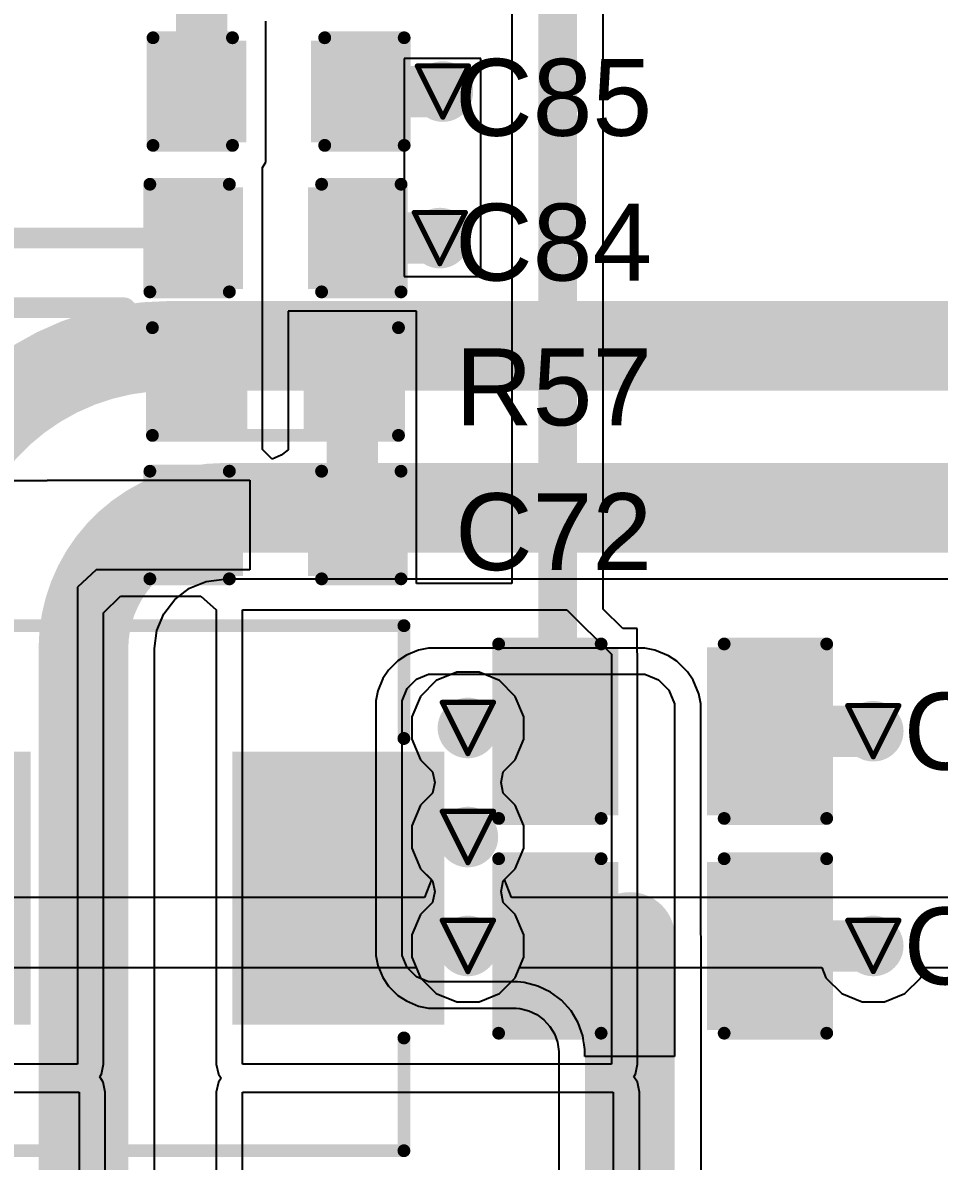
# Model space of a CAD drawing. Header units: inches. Extents: x 0 to 5359, y 0 to 5098.
# Drawn here: x 38.64 to 47.72, y 90.17 to 101.45 of the extents above; entities that cross this region are included whole.
import ezdxf

# ---------------------------------------------------------------- set-up
doc = ezdxf.new("R2010")
doc.units = ezdxf.units.IN
for name, color, linetype in [('Bottom Layer', 5, 'Continuous'), ('Drill Drawing', 1, 'Continuous'), ('Layer 1', 16, 'Continuous'), ('Layer 2', 76, 'Continuous'), ('Top Layer', 1, 'Continuous'), ('Top Overlay', 2, 'Continuous'), ('Top Paste', 8, 'Continuous'), ('Top Solder', 216, 'Continuous'), ('Via Holes', 16, 'Continuous')]:
    doc.layers.add(name, color=color, linetype=linetype)
doc.styles.add('Arial', font='', dxfattribs={"height": 0.2})
doc.styles.get('Arial').set_extended_font_data('Arial')

# ---------------------------------------------------------------- blocks, each defined once
blk = doc.blocks.new('R___0603_142')
at = {"layer": 'Top Layer'}
for points in [[(-0.381, 0.4445), (-0.381, -0.4445), (-1.143, -0.4445), (-1.143, 0.4445)], [(1.143, 0.4445), (1.143, -0.4445), (0.381, -0.4445), (0.381, 0.4445)]]:
    blk.add_hatch(color=1, dxfattribs=at).paths.add_polyline_path(points)
at = {"layer": 'Top Paste'}
for points in [[(-0.381, 0.4445), (-0.381, -0.4445), (-1.143, -0.4445), (-1.143, 0.4445)], [(1.143, 0.4445), (1.143, -0.4445), (0.381, -0.4445), (0.381, 0.4445)]]:
    blk.add_hatch(color=8, dxfattribs=at).paths.add_polyline_path(points)
at = {"layer": 'Top Solder'}
for points in [[(-0.2794, 0.5461), (-0.2794, -0.5461), (-1.2446, -0.5461), (-1.2446, 0.5461)], [(1.2446, 0.5461), (1.2446, -0.5461), (0.2794, -0.5461), (0.2794, 0.5461)]]:
    blk.add_hatch(color=216, dxfattribs=at).paths.add_polyline_path(points)
at = {"layer": 'Top Overlay'}
for points in [[(-1.2192, 0.5334, 0.127, 0.127, 0), (1.2192, 0.5334, 0.127, 0.127, 0)], [(-1.2192, -0.5334, 0.127, 0.127, 0), (-1.2192, 0.5334, 0.127, 0.127, 0)], [(1.2192, -0.5334, 0.127, 0.127, 0), (1.2192, 0.5334, 0.127, 0.127, 0)], [(-1.2192, -0.5334, 0.127, 0.127, 0), (1.2192, -0.5334, 0.127, 0.127, 0)]]:
    blk.add_lwpolyline(points, format="xyseb", dxfattribs=at)
for points in [[(-1.25095, 0.5334, 0.0635, 0.0635, 1), (-1.18745, 0.5334, 0.0635, 0.0635, 1)], [(-1.25095, 0.5334, 0.0635, 0.0635, 1), (-1.18745, 0.5334, 0.0635, 0.0635, 1)], [(1.18745, 0.5334, 0.0635, 0.0635, 1), (1.25095, 0.5334, 0.0635, 0.0635, 1)], [(1.18745, 0.5334, 0.0635, 0.0635, 1), (1.25095, 0.5334, 0.0635, 0.0635, 1)], [(-1.25095, -0.5334, 0.0635, 0.0635, 1), (-1.18745, -0.5334, 0.0635, 0.0635, 1)], [(-1.25095, -0.5334, 0.0635, 0.0635, 1), (-1.18745, -0.5334, 0.0635, 0.0635, 1)], [(1.18745, -0.5334, 0.0635, 0.0635, 1), (1.25095, -0.5334, 0.0635, 0.0635, 1)], [(1.18745, -0.5334, 0.0635, 0.0635, 1), (1.25095, -0.5334, 0.0635, 0.0635, 1)]]:
    blk.add_lwpolyline(points, format="xyseb", close=True, dxfattribs=at)
blk = doc.blocks.new('YSPI0518S_4R7M_220')
at = {"layer": 'Top Layer'}
for points in [[(-3, 1.25), (-1.1, 1.25), (-1.1, -1.25), (-3, -1.25)], [(1.1, 1.25), (3, 1.25), (3, -1.25), (1.1, -1.25)]]:
    blk.add_hatch(color=1, dxfattribs=at).paths.add_polyline_path(points)
at = {"layer": 'Top Paste'}
for points in [[(-3, 1.25), (-1.1, 1.25), (-1.1, -1.25), (-3, -1.25)], [(1.1, 1.25), (3, 1.25), (3, -1.25), (1.1, -1.25)]]:
    blk.add_hatch(color=8, dxfattribs=at).paths.add_polyline_path(points)
at = {"layer": 'Top Solder'}
for points in [[(-3.102, 1.352), (-0.998, 1.352), (-0.998, -1.352), (-3.102, -1.352)], [(0.998, 1.352), (3.102, 1.352), (3.102, -1.352), (0.998, -1.352)]]:
    blk.add_hatch(color=216, dxfattribs=at).paths.add_polyline_path(points)
at = {"layer": 'Top Overlay'}
for points in [[(-2.7, 2.6, 0.127, 0.127, 0), (2.7, 2.6, 0.127, 0.127, 0)], [(-2.7, 1.483, 0.127, 0.127, 0), (-2.7, 2.6, 0.127, 0.127, 0)], [(2.7, 1.483, 0.127, 0.127, 0), (2.7, 2.6, 0.127, 0.127, 0)], [(-2.7, -2.6, 0.127, 0.127, 0), (-2.7, -1.483, 0.127, 0.127, 0)], [(2.7, -2.6, 0.127, 0.127, 0), (2.7, -1.483, 0.127, 0.127, 0)], [(-2.7, -2.6, 0.127, 0.127, 0), (2.7, -2.6, 0.127, 0.127, 0)]]:
    blk.add_lwpolyline(points, format="xyseb", dxfattribs=at)
for points in [[(-2.732, 2.6, 0.0635, 0.0635, 1), (-2.668, 2.6, 0.0635, 0.0635, 1)], [(-2.732, 2.6, 0.0635, 0.0635, 1), (-2.668, 2.6, 0.0635, 0.0635, 1)], [(2.668, 2.6, 0.0635, 0.0635, 1), (2.732, 2.6, 0.0635, 0.0635, 1)], [(2.668, 2.6, 0.0635, 0.0635, 1), (2.732, 2.6, 0.0635, 0.0635, 1)], [(-2.732, 1.483, 0.0635, 0.0635, 1), (-2.668, 1.483, 0.0635, 0.0635, 1)], [(2.668, 1.483, 0.0635, 0.0635, 1), (2.732, 1.483, 0.0635, 0.0635, 1)], [(-2.732, -1.483, 0.0635, 0.0635, 1), (-2.668, -1.483, 0.0635, 0.0635, 1)], [(2.668, -1.483, 0.0635, 0.0635, 1), (2.732, -1.483, 0.0635, 0.0635, 1)], [(-2.732, -2.6, 0.0635, 0.0635, 1), (-2.668, -2.6, 0.0635, 0.0635, 1)], [(-2.732, -2.6, 0.0635, 0.0635, 1), (-2.668, -2.6, 0.0635, 0.0635, 1)], [(2.668, -2.6, 0.0635, 0.0635, 1), (2.732, -2.6, 0.0635, 0.0635, 1)], [(2.668, -2.6, 0.0635, 0.0635, 1), (2.732, -2.6, 0.0635, 0.0635, 1)]]:
    blk.add_lwpolyline(points, format="xyseb", close=True, dxfattribs=at)
blk = doc.blocks.new('C___0603_304')
at = {"layer": 'Top Layer'}
for points in [[(-0.381, 0.445), (-0.381, -0.445), (-1.143, -0.445), (-1.143, 0.445)], [(1.143, 0.445), (1.143, -0.445), (0.381, -0.445), (0.381, 0.445)]]:
    blk.add_hatch(color=1, dxfattribs=at).paths.add_polyline_path(points)
at = {"layer": 'Top Paste'}
for points in [[(-0.381, 0.445), (-0.381, -0.445), (-1.143, -0.445), (-1.143, 0.445)], [(1.143, 0.445), (1.143, -0.445), (0.381, -0.445), (0.381, 0.445)]]:
    blk.add_hatch(color=8, dxfattribs=at).paths.add_polyline_path(points)
at = {"layer": 'Top Solder'}
for points in [[(-0.321, 0.504), (-0.321, -0.504), (-1.203, -0.504), (-1.203, 0.504)], [(1.203, 0.504), (1.203, -0.504), (0.321, -0.504), (0.321, 0.504)]]:
    blk.add_hatch(color=216, dxfattribs=at).paths.add_polyline_path(points)
at = {"layer": 'Top Overlay'}
for points in [[(-1.245, 0.533, 0.127, 0.127, 0), (-0.457, 0.533, 0.127, 0.127, 0)], [(-1.245, -0.533, 0.127, 0.127, 0), (-1.245, 0.533, 0.127, 0.127, 0)], [(0.457, 0.533, 0.127, 0.127, 0), (1.245, 0.533, 0.127, 0.127, 0)], [(1.245, -0.533, 0.127, 0.127, 0), (1.245, 0.533, 0.127, 0.127, 0)], [(-1.245, -0.533, 0.127, 0.127, 0), (-0.457, -0.533, 0.127, 0.127, 0)], [(0.457, -0.533, 0.127, 0.127, 0), (1.245, -0.533, 0.127, 0.127, 0)]]:
    blk.add_lwpolyline(points, format="xyseb", dxfattribs=at)
for points in [[(-1.276, 0.533, 0.0635, 0.0635, 1), (-1.213, 0.533, 0.0635, 0.0635, 1)], [(-1.276, 0.533, 0.0635, 0.0635, 1), (-1.213, 0.533, 0.0635, 0.0635, 1)], [(-0.489, 0.533, 0.0635, 0.0635, 1), (-0.425, 0.533, 0.0635, 0.0635, 1)], [(0.425, 0.533, 0.0635, 0.0635, 1), (0.489, 0.533, 0.0635, 0.0635, 1)], [(1.213, 0.533, 0.0635, 0.0635, 1), (1.276, 0.533, 0.0635, 0.0635, 1)], [(1.213, 0.533, 0.0635, 0.0635, 1), (1.276, 0.533, 0.0635, 0.0635, 1)], [(-1.276, -0.533, 0.0635, 0.0635, 1), (-1.213, -0.533, 0.0635, 0.0635, 1)], [(-1.276, -0.533, 0.0635, 0.0635, 1), (-1.213, -0.533, 0.0635, 0.0635, 1)], [(-0.489, -0.533, 0.0635, 0.0635, 1), (-0.425, -0.533, 0.0635, 0.0635, 1)], [(0.425, -0.533, 0.0635, 0.0635, 1), (0.489, -0.533, 0.0635, 0.0635, 1)], [(1.213, -0.533, 0.0635, 0.0635, 1), (1.276, -0.533, 0.0635, 0.0635, 1)], [(1.213, -0.533, 0.0635, 0.0635, 1), (1.276, -0.533, 0.0635, 0.0635, 1)]]:
    blk.add_lwpolyline(points, format="xyseb", close=True, dxfattribs=at)
blk = doc.blocks.new('C___0603_305')
at = {"layer": 'Top Layer'}
for points in [[(-0.381, 0.445), (-0.381, -0.445), (-1.143, -0.445), (-1.143, 0.445)], [(1.143, 0.445), (1.143, -0.445), (0.381, -0.445), (0.381, 0.445)]]:
    blk.add_hatch(color=1, dxfattribs=at).paths.add_polyline_path(points)
at = {"layer": 'Top Paste'}
for points in [[(-0.381, 0.445), (-0.381, -0.445), (-1.143, -0.445), (-1.143, 0.445)], [(1.143, 0.445), (1.143, -0.445), (0.381, -0.445), (0.381, 0.445)]]:
    blk.add_hatch(color=8, dxfattribs=at).paths.add_polyline_path(points)
at = {"layer": 'Top Solder'}
for points in [[(-0.321, 0.504), (-0.321, -0.504), (-1.203, -0.504), (-1.203, 0.504)], [(1.203, 0.504), (1.203, -0.504), (0.321, -0.504), (0.321, 0.504)]]:
    blk.add_hatch(color=216, dxfattribs=at).paths.add_polyline_path(points)
at = {"layer": 'Top Overlay'}
for points in [[(-0.457, 0.533, 0.127, 0.127, 0), (-1.245, 0.533, 0.127, 0.127, 0)], [(-1.245, 0.533, 0.127, 0.127, 0), (-1.245, -0.533, 0.127, 0.127, 0)], [(1.245, 0.533, 0.127, 0.127, 0), (0.457, 0.533, 0.127, 0.127, 0)], [(1.245, 0.533, 0.127, 0.127, 0), (1.245, -0.533, 0.127, 0.127, 0)], [(-0.457, -0.533, 0.127, 0.127, 0), (-1.245, -0.533, 0.127, 0.127, 0)], [(1.245, -0.533, 0.127, 0.127, 0), (0.457, -0.533, 0.127, 0.127, 0)]]:
    blk.add_lwpolyline(points, format="xyseb", dxfattribs=at)
for points in [[(-1.276, 0.533, 0.0635, 0.0635, 1), (-1.213, 0.533, 0.0635, 0.0635, 1)], [(-1.276, 0.533, 0.0635, 0.0635, 1), (-1.213, 0.533, 0.0635, 0.0635, 1)], [(-0.489, 0.533, 0.0635, 0.0635, 1), (-0.425, 0.533, 0.0635, 0.0635, 1)], [(0.425, 0.533, 0.0635, 0.0635, 1), (0.489, 0.533, 0.0635, 0.0635, 1)], [(1.213, 0.533, 0.0635, 0.0635, 1), (1.276, 0.533, 0.0635, 0.0635, 1)], [(1.213, 0.533, 0.0635, 0.0635, 1), (1.276, 0.533, 0.0635, 0.0635, 1)], [(-1.276, -0.533, 0.0635, 0.0635, 1), (-1.213, -0.533, 0.0635, 0.0635, 1)], [(-1.276, -0.533, 0.0635, 0.0635, 1), (-1.213, -0.533, 0.0635, 0.0635, 1)], [(-0.489, -0.533, 0.0635, 0.0635, 1), (-0.425, -0.533, 0.0635, 0.0635, 1)], [(0.425, -0.533, 0.0635, 0.0635, 1), (0.489, -0.533, 0.0635, 0.0635, 1)], [(1.213, -0.533, 0.0635, 0.0635, 1), (1.276, -0.533, 0.0635, 0.0635, 1)], [(1.213, -0.533, 0.0635, 0.0635, 1), (1.276, -0.533, 0.0635, 0.0635, 1)]]:
    blk.add_lwpolyline(points, format="xyseb", close=True, dxfattribs=at)
blk = doc.blocks.new('C___0805_312')
at = {"layer": 'Top Layer'}
for points in [[(-1.524, 0.762), (-0.508, 0.762), (-0.508, -0.762), (-1.524, -0.762)], [(0.508, 0.762), (1.524, 0.762), (1.524, -0.762), (0.508, -0.762)]]:
    blk.add_hatch(color=1, dxfattribs=at).paths.add_polyline_path(points)
at = {"layer": 'Top Paste'}
for points in [[(-1.524, 0.762), (-0.508, 0.762), (-0.508, -0.762), (-1.524, -0.762)], [(0.508, 0.762), (1.524, 0.762), (1.524, -0.762), (0.508, -0.762)]]:
    blk.add_hatch(color=8, dxfattribs=at).paths.add_polyline_path(points)
at = {"layer": 'Top Solder'}
for points in [[(-1.594, 0.832), (-0.438, 0.832), (-0.438, -0.832), (-1.594, -0.832)], [(0.438, 0.832), (1.594, 0.832), (1.594, -0.832), (0.438, -0.832)]]:
    blk.add_hatch(color=216, dxfattribs=at).paths.add_polyline_path(points)
at = {"layer": 'Top Overlay'}
for points in [[(-0.61, 0.864, 0.127, 0.127, 0), (-1.626, 0.864, 0.127, 0.127, 0)], [(-1.626, 0.864, 0.127, 0.127, 0), (-1.626, -0.864, 0.127, 0.127, 0)], [(1.626, 0.864, 0.127, 0.127, 0), (0.61, 0.864, 0.127, 0.127, 0)], [(1.626, 0.864, 0.127, 0.127, 0), (1.626, -0.864, 0.127, 0.127, 0)], [(-0.61, -0.864, 0.127, 0.127, 0), (-1.626, -0.864, 0.127, 0.127, 0)], [(1.626, -0.864, 0.127, 0.127, 0), (0.61, -0.864, 0.127, 0.127, 0)]]:
    blk.add_lwpolyline(points, format="xyseb", dxfattribs=at)
for points in [[(-1.657, 0.864, 0.0635, 0.0635, 1), (-1.594, 0.864, 0.0635, 0.0635, 1)], [(-1.657, 0.864, 0.0635, 0.0635, 1), (-1.594, 0.864, 0.0635, 0.0635, 1)], [(-0.641, 0.864, 0.0635, 0.0635, 1), (-0.578, 0.864, 0.0635, 0.0635, 1)], [(0.578, 0.864, 0.0635, 0.0635, 1), (0.641, 0.864, 0.0635, 0.0635, 1)], [(1.594, 0.864, 0.0635, 0.0635, 1), (1.657, 0.864, 0.0635, 0.0635, 1)], [(1.594, 0.864, 0.0635, 0.0635, 1), (1.657, 0.864, 0.0635, 0.0635, 1)], [(-1.657, -0.864, 0.0635, 0.0635, 1), (-1.594, -0.864, 0.0635, 0.0635, 1)], [(-1.657, -0.864, 0.0635, 0.0635, 1), (-1.594, -0.864, 0.0635, 0.0635, 1)], [(-0.641, -0.864, 0.0635, 0.0635, 1), (-0.578, -0.864, 0.0635, 0.0635, 1)], [(0.578, -0.864, 0.0635, 0.0635, 1), (0.641, -0.864, 0.0635, 0.0635, 1)], [(1.594, -0.864, 0.0635, 0.0635, 1), (1.657, -0.864, 0.0635, 0.0635, 1)], [(1.594, -0.864, 0.0635, 0.0635, 1), (1.657, -0.864, 0.0635, 0.0635, 1)]]:
    blk.add_lwpolyline(points, format="xyseb", close=True, dxfattribs=at)
blk = doc.blocks.new('C___0805_313')
at = {"layer": 'Top Layer'}
for points in [[(-1.524, 0.762), (-0.508, 0.762), (-0.508, -0.762), (-1.524, -0.762)], [(0.508, 0.762), (1.524, 0.762), (1.524, -0.762), (0.508, -0.762)]]:
    blk.add_hatch(color=1, dxfattribs=at).paths.add_polyline_path(points)
at = {"layer": 'Top Paste'}
for points in [[(-1.524, 0.762), (-0.508, 0.762), (-0.508, -0.762), (-1.524, -0.762)], [(0.508, 0.762), (1.524, 0.762), (1.524, -0.762), (0.508, -0.762)]]:
    blk.add_hatch(color=8, dxfattribs=at).paths.add_polyline_path(points)
at = {"layer": 'Top Solder'}
for points in [[(-1.594, 0.832), (-0.438, 0.832), (-0.438, -0.832), (-1.594, -0.832)], [(0.438, 0.832), (1.594, 0.832), (1.594, -0.832), (0.438, -0.832)]]:
    blk.add_hatch(color=216, dxfattribs=at).paths.add_polyline_path(points)
at = {"layer": 'Top Overlay'}
for points in [[(-0.61, 0.864, 0.127, 0.127, 0), (-1.626, 0.864, 0.127, 0.127, 0)], [(-1.626, 0.864, 0.127, 0.127, 0), (-1.626, -0.864, 0.127, 0.127, 0)], [(1.626, 0.864, 0.127, 0.127, 0), (0.61, 0.864, 0.127, 0.127, 0)], [(1.626, 0.864, 0.127, 0.127, 0), (1.626, -0.864, 0.127, 0.127, 0)], [(-0.61, -0.864, 0.127, 0.127, 0), (-1.626, -0.864, 0.127, 0.127, 0)], [(1.626, -0.864, 0.127, 0.127, 0), (0.61, -0.864, 0.127, 0.127, 0)]]:
    blk.add_lwpolyline(points, format="xyseb", dxfattribs=at)
for points in [[(-1.657, 0.864, 0.0635, 0.0635, 1), (-1.594, 0.864, 0.0635, 0.0635, 1)], [(-1.657, 0.864, 0.0635, 0.0635, 1), (-1.594, 0.864, 0.0635, 0.0635, 1)], [(-0.641, 0.864, 0.0635, 0.0635, 1), (-0.578, 0.864, 0.0635, 0.0635, 1)], [(0.578, 0.864, 0.0635, 0.0635, 1), (0.641, 0.864, 0.0635, 0.0635, 1)], [(1.594, 0.864, 0.0635, 0.0635, 1), (1.657, 0.864, 0.0635, 0.0635, 1)], [(1.594, 0.864, 0.0635, 0.0635, 1), (1.657, 0.864, 0.0635, 0.0635, 1)], [(-1.657, -0.864, 0.0635, 0.0635, 1), (-1.594, -0.864, 0.0635, 0.0635, 1)], [(-1.657, -0.864, 0.0635, 0.0635, 1), (-1.594, -0.864, 0.0635, 0.0635, 1)], [(-0.641, -0.864, 0.0635, 0.0635, 1), (-0.578, -0.864, 0.0635, 0.0635, 1)], [(0.578, -0.864, 0.0635, 0.0635, 1), (0.641, -0.864, 0.0635, 0.0635, 1)], [(1.594, -0.864, 0.0635, 0.0635, 1), (1.657, -0.864, 0.0635, 0.0635, 1)], [(1.594, -0.864, 0.0635, 0.0635, 1), (1.657, -0.864, 0.0635, 0.0635, 1)]]:
    blk.add_lwpolyline(points, format="xyseb", close=True, dxfattribs=at)
blk = doc.blocks.new('C___0603_317')
at = {"layer": 'Top Layer'}
for points in [[(-0.381, 0.445), (-0.381, -0.445), (-1.143, -0.445), (-1.143, 0.445)], [(1.143, 0.445), (1.143, -0.445), (0.381, -0.445), (0.381, 0.445)]]:
    blk.add_hatch(color=1, dxfattribs=at).paths.add_polyline_path(points)
at = {"layer": 'Top Paste'}
for points in [[(-0.381, 0.445), (-0.381, -0.445), (-1.143, -0.445), (-1.143, 0.445)], [(1.143, 0.445), (1.143, -0.445), (0.381, -0.445), (0.381, 0.445)]]:
    blk.add_hatch(color=8, dxfattribs=at).paths.add_polyline_path(points)
at = {"layer": 'Top Solder'}
for points in [[(-0.321, 0.504), (-0.321, -0.504), (-1.203, -0.504), (-1.203, 0.504)], [(1.203, 0.504), (1.203, -0.504), (0.321, -0.504), (0.321, 0.504)]]:
    blk.add_hatch(color=216, dxfattribs=at).paths.add_polyline_path(points)
at = {"layer": 'Top Overlay'}
for points in [[(-0.457, 0.533, 0.127, 0.127, 0), (-1.245, 0.533, 0.127, 0.127, 0)], [(-1.245, 0.533, 0.127, 0.127, 0), (-1.245, -0.533, 0.127, 0.127, 0)], [(1.245, 0.533, 0.127, 0.127, 0), (0.457, 0.533, 0.127, 0.127, 0)], [(1.245, 0.533, 0.127, 0.127, 0), (1.245, -0.533, 0.127, 0.127, 0)], [(-0.457, -0.533, 0.127, 0.127, 0), (-1.245, -0.533, 0.127, 0.127, 0)], [(1.245, -0.533, 0.127, 0.127, 0), (0.457, -0.533, 0.127, 0.127, 0)]]:
    blk.add_lwpolyline(points, format="xyseb", dxfattribs=at)
for points in [[(-1.276, 0.533, 0.0635, 0.0635, 1), (-1.213, 0.533, 0.0635, 0.0635, 1)], [(-1.276, 0.533, 0.0635, 0.0635, 1), (-1.213, 0.533, 0.0635, 0.0635, 1)], [(-0.489, 0.533, 0.0635, 0.0635, 1), (-0.425, 0.533, 0.0635, 0.0635, 1)], [(0.425, 0.533, 0.0635, 0.0635, 1), (0.489, 0.533, 0.0635, 0.0635, 1)], [(1.213, 0.533, 0.0635, 0.0635, 1), (1.276, 0.533, 0.0635, 0.0635, 1)], [(1.213, 0.533, 0.0635, 0.0635, 1), (1.276, 0.533, 0.0635, 0.0635, 1)], [(-1.276, -0.533, 0.0635, 0.0635, 1), (-1.213, -0.533, 0.0635, 0.0635, 1)], [(-1.276, -0.533, 0.0635, 0.0635, 1), (-1.213, -0.533, 0.0635, 0.0635, 1)], [(-0.489, -0.533, 0.0635, 0.0635, 1), (-0.425, -0.533, 0.0635, 0.0635, 1)], [(0.425, -0.533, 0.0635, 0.0635, 1), (0.489, -0.533, 0.0635, 0.0635, 1)], [(1.213, -0.533, 0.0635, 0.0635, 1), (1.276, -0.533, 0.0635, 0.0635, 1)], [(1.213, -0.533, 0.0635, 0.0635, 1), (1.276, -0.533, 0.0635, 0.0635, 1)]]:
    blk.add_lwpolyline(points, format="xyseb", close=True, dxfattribs=at)

msp = doc.modelspace()

# ---------------------------------------------------------------- hatches: boundary and pattern name
at = {"layer": 'Bottom Layer'}
h = msp.add_hatch(color=5, dxfattribs=at)
edge = h.paths.add_edge_path()
edge.add_arc((42.805, 100.766), 0.3, 0, 360)
h = msp.add_hatch(color=5, dxfattribs=at)
edge = h.paths.add_edge_path()
edge.add_arc((42.775, 99.315), 0.3, 0, 360)
h = msp.add_hatch(color=5, dxfattribs=at)
edge = h.paths.add_edge_path()
edge.add_arc((43.053, 94.463), 0.3, 0, 360)
h = msp.add_hatch(color=5, dxfattribs=at)
edge = h.paths.add_edge_path()
edge.add_arc((47.07, 94.431), 0.3, 0, 360)
h = msp.add_hatch(color=5, dxfattribs=at)
edge = h.paths.add_edge_path()
edge.add_arc((43.053, 93.383), 0.3, 0, 360)
h = msp.add_hatch(color=5, dxfattribs=at)
edge = h.paths.add_edge_path()
edge.add_arc((43.053, 92.304), 0.3, 0, 360)
h = msp.add_hatch(color=5, dxfattribs=at)
edge = h.paths.add_edge_path()
edge.add_arc((47.07, 92.304), 0.3, 0, 360)
at = {"layer": 'Layer 1'}
h = msp.add_hatch(color=16, dxfattribs=at)
edge = h.paths.add_edge_path()
edge.add_arc((42.805, 100.766), 0.3, 0, 360)
h = msp.add_hatch(color=16, dxfattribs=at)
edge = h.paths.add_edge_path()
edge.add_arc((42.775, 99.315), 0.3, 0, 360)
h = msp.add_hatch(color=16, dxfattribs=at)
edge = h.paths.add_edge_path()
edge.add_arc((43.053, 94.463), 0.3, 0, 360)
h = msp.add_hatch(color=16, dxfattribs=at)
edge = h.paths.add_edge_path()
edge.add_arc((47.07, 94.431), 0.3, 0, 360)
h = msp.add_hatch(color=16, dxfattribs=at)
edge = h.paths.add_edge_path()
edge.add_arc((43.053, 93.383), 0.3, 0, 360)
h = msp.add_hatch(color=16, dxfattribs=at)
edge = h.paths.add_edge_path()
edge.add_arc((43.053, 92.304), 0.3, 0, 360)
h = msp.add_hatch(color=16, dxfattribs=at)
edge = h.paths.add_edge_path()
edge.add_arc((47.07, 92.304), 0.3, 0, 360)
at = {"layer": 'Layer 2'}
h = msp.add_hatch(color=76, dxfattribs=at)
edge = h.paths.add_edge_path()
edge.add_arc((42.805, 100.766), 0.3, 0, 360)
h = msp.add_hatch(color=76, dxfattribs=at)
edge = h.paths.add_edge_path()
edge.add_arc((42.775, 99.315), 0.3, 0, 360)
h = msp.add_hatch(color=76, dxfattribs=at)
edge = h.paths.add_edge_path()
edge.add_arc((43.053, 94.463), 0.3, 0, 360)
h = msp.add_hatch(color=76, dxfattribs=at)
edge = h.paths.add_edge_path()
edge.add_arc((47.07, 94.431), 0.3, 0, 360)
h = msp.add_hatch(color=76, dxfattribs=at)
edge = h.paths.add_edge_path()
edge.add_arc((43.053, 93.383), 0.3, 0, 360)
h = msp.add_hatch(color=76, dxfattribs=at)
edge = h.paths.add_edge_path()
edge.add_arc((43.053, 92.304), 0.3, 0, 360)
h = msp.add_hatch(color=76, dxfattribs=at)
edge = h.paths.add_edge_path()
edge.add_arc((47.07, 92.304), 0.3, 0, 360)
at = {"layer": 'Top Layer'}
h = msp.add_hatch(color=1, dxfattribs=at)
edge = h.paths.add_edge_path()
edge.add_arc((42.805, 100.766), 0.3, 0, 360)
h = msp.add_hatch(color=1, dxfattribs=at)
edge = h.paths.add_edge_path()
edge.add_arc((42.775, 99.315), 0.3, 0, 360)
h = msp.add_hatch(color=1, dxfattribs=at)
edge = h.paths.add_edge_path()
edge.add_arc((43.053, 94.463), 0.3, 0, 360)
h = msp.add_hatch(color=1, dxfattribs=at)
edge = h.paths.add_edge_path()
edge.add_arc((47.07, 94.431), 0.3, 0, 360)
h = msp.add_hatch(color=1, dxfattribs=at)
edge = h.paths.add_edge_path()
edge.add_arc((43.053, 93.383), 0.3, 0, 360)
h = msp.add_hatch(color=1, dxfattribs=at)
edge = h.paths.add_edge_path()
edge.add_arc((43.053, 92.304), 0.3, 0, 360)
h = msp.add_hatch(color=1, dxfattribs=at)
edge = h.paths.add_edge_path()
edge.add_arc((47.07, 92.304), 0.3, 0, 360)
at = {"layer": 'Via Holes'}
h = msp.add_hatch(color=7, dxfattribs=at)
edge = h.paths.add_edge_path()
edge.add_arc((42.805, 100.766), 0.15, 0, 360)
h = msp.add_hatch(color=7, dxfattribs=at)
edge = h.paths.add_edge_path()
edge.add_arc((42.775, 99.315), 0.15, 0, 360)
h = msp.add_hatch(color=7, dxfattribs=at)
edge = h.paths.add_edge_path()
edge.add_arc((43.053, 94.463), 0.15, 0, 360)
h = msp.add_hatch(color=7, dxfattribs=at)
edge = h.paths.add_edge_path()
edge.add_arc((47.07, 94.431), 0.15, 0, 360)
h = msp.add_hatch(color=7, dxfattribs=at)
edge = h.paths.add_edge_path()
edge.add_arc((43.053, 93.383), 0.15, 0, 360)
h = msp.add_hatch(color=7, dxfattribs=at)
edge = h.paths.add_edge_path()
edge.add_arc((43.053, 92.304), 0.15, 0, 360)
h = msp.add_hatch(color=7, dxfattribs=at)
edge = h.paths.add_edge_path()
edge.add_arc((47.07, 92.304), 0.15, 0, 360)

# ---------------------------------------------------------------- linework, layer by layer
at = {"layer": 'Bottom Layer'}
for p, q in [((43.18, 101.092), (42.421, 101.092)), ((42.421, 101.092), (42.421, 98.933)), ((43.18, 98.933), (43.18, 101.092)), ((42.421, 98.933), (43.18, 98.933)), ((40.15, 95.736), (40.293, 95.846)), ((40.293, 95.846), (40.459, 95.915)), ((40.459, 95.915), (40.638, 95.938)), ((40.638, 95.938), (40.638, 95.939)), ((40.638, 95.939), (52.224, 95.939)), ((40.041, 95.594), (40.15, 95.736)), ((39.972, 95.427), (40.041, 95.594)), ((39.948, 95.249), (39.972, 95.427)), ((39.948, 80.325), (39.948, 95.249)), ((39.948, 95.249), (39.948, 95.249)), ((42.443, 95.185), (42.359, 95.129)), ((42.564, 95.235), (42.443, 95.185)), ((42.663, 95.255), (42.564, 95.235)), ((42.564, 95.235), (42.564, 95.235)), ((42.729, 95.255), (42.663, 95.255)), ((44.807, 95.255), (42.729, 95.255)), ((42.729, 95.255), (42.729, 95.255)), ((44.906, 95.235), (44.807, 95.255)), ((45.041, 95.179), (44.906, 95.235)), ((45.125, 95.123), (45.041, 95.179)), ((42.359, 95.129), (42.267, 95.037)), ((45.228, 95.02), (45.125, 95.123)), ((42.211, 94.953), (42.161, 94.832)), ((42.267, 95.037), (42.211, 94.953)), ((42.45, 94.853), (42.543, 94.946)), ((42.543, 94.946), (42.663, 94.996)), ((42.663, 94.996), (42.729, 94.996)), ((42.729, 94.996), (42.729, 94.996)), ((42.729, 94.996), (44.734, 94.996)), ((44.734, 94.996), (44.807, 94.996)), ((44.807, 94.996), (44.942, 94.94)), ((44.942, 94.94), (45.045, 94.837)), ((45.284, 94.936), (45.228, 95.02)), ((42.161, 94.832), (42.148, 94.765)), ((42.161, 94.832), (42.161, 94.832)), ((42.4, 94.733), (42.45, 94.853)), ((45.045, 94.837), (45.101, 94.702)), ((45.34, 94.801), (45.284, 94.936)), ((42.148, 94.765), (42.141, 94.733)), ((42.141, 94.733), (42.141, 94.667)), ((42.4, 94.667), (42.4, 94.733)), ((45.36, 94.702), (45.34, 94.801)), ((42.141, 94.667), (42.141, 92.277)), ((42.4, 92.277), (42.4, 94.667)), ((45.101, 94.702), (45.101, 94.629)), ((45.101, 94.629), (45.101, 94.629)), ((45.101, 94.629), (45.101, 91.208)), ((45.36, 92.423), (45.36, 94.702)), ((45.364, 92.392), (45.36, 92.423)), ((45.364, 86.383), (45.364, 92.392)), ((42.141, 92.277), (42.141, 92.211)), ((42.4, 92.277), (42.4, 92.277)), ((42.4, 92.211), (42.4, 92.277)), ((42.141, 92.211), (42.161, 92.112)), ((42.45, 92.091), (42.4, 92.211)), ((42.161, 92.112), (42.161, 92.112)), ((42.161, 92.112), (42.211, 91.991)), ((42.543, 91.998), (42.45, 92.091)), ((42.211, 91.991), (42.267, 91.907)), ((42.267, 91.907), (42.359, 91.815)), ((42.663, 91.948), (42.543, 91.998)), ((42.729, 91.948), (42.663, 91.948)), ((43.543, 91.948), (42.729, 91.948)), ((43.612, 91.941), (43.543, 91.948)), ((43.543, 91.948), (43.543, 91.948)), ((43.746, 91.907), (43.612, 91.941)), ((43.871, 91.848), (43.746, 91.907)), ((42.359, 91.815), (42.443, 91.759)), ((43.982, 91.766), (43.871, 91.848)), ((42.443, 91.759), (42.564, 91.709)), ((42.564, 91.709), (42.564, 91.709)), ((42.564, 91.709), (42.631, 91.696)), ((42.631, 91.696), (42.663, 91.689)), ((42.663, 91.689), (42.729, 91.689)), ((42.729, 91.689), (43.53, 91.689)), ((43.53, 91.689), (43.567, 91.685)), ((43.567, 91.685), (43.658, 91.662)), ((44.075, 91.663), (43.982, 91.766)), ((43.658, 91.662), (43.737, 91.625)), ((43.737, 91.625), (43.807, 91.573)), ((43.807, 91.573), (43.866, 91.508)), ((44.146, 91.544), (44.075, 91.663)), ((43.866, 91.508), (43.911, 91.433)), ((44.193, 91.414), (44.146, 91.544)), ((43.911, 91.433), (43.94, 91.351)), ((43.94, 91.351), (43.954, 91.258)), ((44.213, 91.277), (44.193, 91.414)), ((43.954, 91.258), (43.954, 91.208)), ((44.213, 91.208), (44.213, 91.277)), ((43.954, 91.208), (43.954, 91.208)), ((43.954, 91.208), (43.954, 91.208)), ((43.954, 91.208), (43.955, 91.202)), ((43.955, 91.202), (43.955, 78.797)), ((45.101, 91.208), (44.213, 91.208))]:
    msp.add_line(p, q, dxfattribs=at)
for points in [[(37.598, 95.751, 0.889, 0.889, -0.414214), (40.095, 98.247, 0.889, 0.889, 0)], [(40.095, 98.247, 0.889, 0.889, 0), (52.299, 98.247, 0.889, 0.889, 0)], [(39.243, 95.249, 0.889, 0.889, -0.414214), (40.638, 96.643, 0.889, 0.889, 0)], [(40.638, 96.643, 0.889, 0.889, 0), (52.224, 96.643, 0.889, 0.889, 0)], [(39.243, 80.304, 0.889, 0.889, 0), (39.243, 95.249, 0.889, 0.889, 0)], [(44.659, 78.797, 0.889, 0.889, 0), (44.659, 92.392, 0.889, 0.889, 0)]]:
    msp.add_lwpolyline(points, format="xyseb", dxfattribs=at)
for points in [[(39.873, 98.247, 0.445, 0.445, 1), (40.317, 98.247, 0.445, 0.445, 1)], [(39.873, 98.247, 0.445, 0.445, 1), (40.317, 98.247, 0.445, 0.445, 1)], [(40.415, 96.643, 0.445, 0.445, 1), (40.86, 96.643, 0.445, 0.445, 1)], [(40.415, 96.643, 0.445, 0.445, 1), (40.86, 96.643, 0.445, 0.445, 1)], [(39.021, 95.249, 0.445, 0.445, 1), (39.465, 95.249, 0.445, 0.445, 1)], [(39.021, 95.249, 0.445, 0.445, 1), (39.465, 95.249, 0.445, 0.445, 1)], [(44.437, 92.392, 0.445, 0.445, 1), (44.882, 92.392, 0.445, 0.445, 1)]]:
    msp.add_lwpolyline(points, format="xyseb", close=True, dxfattribs=at)
at = {"layer": 'Drill Drawing'}
for points in [[(42.551, 101.02, 0.0508, 0.0508, 0), (43.059, 101.02, 0.0508, 0.0508, 0)], [(42.551, 101.02, 0.0508, 0.0508, 0), (42.805, 100.512, 0.0508, 0.0508, 0)], [(42.805, 100.512, 0.0508, 0.0508, 0), (43.059, 101.02, 0.0508, 0.0508, 0)], [(42.521, 99.569, 0.0508, 0.0508, 0), (43.029, 99.569, 0.0508, 0.0508, 0)], [(42.521, 99.569, 0.0508, 0.0508, 0), (42.775, 99.061, 0.0508, 0.0508, 0)], [(42.775, 99.061, 0.0508, 0.0508, 0), (43.029, 99.569, 0.0508, 0.0508, 0)], [(42.799, 94.717, 0.0508, 0.0508, 0), (43.307, 94.717, 0.0508, 0.0508, 0)], [(42.799, 94.717, 0.0508, 0.0508, 0), (43.053, 94.209, 0.0508, 0.0508, 0)], [(43.053, 94.209, 0.0508, 0.0508, 0), (43.307, 94.717, 0.0508, 0.0508, 0)], [(46.816, 94.685, 0.0508, 0.0508, 0), (47.324, 94.685, 0.0508, 0.0508, 0)], [(46.816, 94.685, 0.0508, 0.0508, 0), (47.07, 94.177, 0.0508, 0.0508, 0)], [(47.07, 94.177, 0.0508, 0.0508, 0), (47.324, 94.685, 0.0508, 0.0508, 0)], [(42.799, 93.637, 0.0508, 0.0508, 0), (43.307, 93.637, 0.0508, 0.0508, 0)], [(42.799, 93.637, 0.0508, 0.0508, 0), (43.053, 93.129, 0.0508, 0.0508, 0)], [(43.053, 93.129, 0.0508, 0.0508, 0), (43.307, 93.637, 0.0508, 0.0508, 0)], [(42.799, 92.558, 0.0508, 0.0508, 0), (43.307, 92.558, 0.0508, 0.0508, 0)], [(42.799, 92.558, 0.0508, 0.0508, 0), (43.053, 92.05, 0.0508, 0.0508, 0)], [(43.053, 92.05, 0.0508, 0.0508, 0), (43.307, 92.558, 0.0508, 0.0508, 0)], [(46.816, 92.558, 0.0508, 0.0508, 0), (47.324, 92.558, 0.0508, 0.0508, 0)], [(46.816, 92.558, 0.0508, 0.0508, 0), (47.07, 92.05, 0.0508, 0.0508, 0)], [(47.07, 92.05, 0.0508, 0.0508, 0), (47.324, 92.558, 0.0508, 0.0508, 0)]]:
    msp.add_lwpolyline(points, format="xyseb", dxfattribs=at)
for points in [[(42.539, 101.02, 0.0254, 0.0254, 1), (42.564, 101.02, 0.0254, 0.0254, 1)], [(42.539, 101.02, 0.0254, 0.0254, 1), (42.564, 101.02, 0.0254, 0.0254, 1)], [(43.047, 101.02, 0.0254, 0.0254, 1), (43.072, 101.02, 0.0254, 0.0254, 1)], [(43.047, 101.02, 0.0254, 0.0254, 1), (43.072, 101.02, 0.0254, 0.0254, 1)], [(42.793, 100.512, 0.0254, 0.0254, 1), (42.818, 100.512, 0.0254, 0.0254, 1)], [(42.793, 100.512, 0.0254, 0.0254, 1), (42.818, 100.512, 0.0254, 0.0254, 1)], [(42.508, 99.569, 0.0254, 0.0254, 1), (42.533, 99.569, 0.0254, 0.0254, 1)], [(42.508, 99.569, 0.0254, 0.0254, 1), (42.533, 99.569, 0.0254, 0.0254, 1)], [(43.016, 99.569, 0.0254, 0.0254, 1), (43.041, 99.569, 0.0254, 0.0254, 1)], [(43.016, 99.569, 0.0254, 0.0254, 1), (43.041, 99.569, 0.0254, 0.0254, 1)], [(42.762, 99.061, 0.0254, 0.0254, 1), (42.787, 99.061, 0.0254, 0.0254, 1)], [(42.762, 99.061, 0.0254, 0.0254, 1), (42.787, 99.061, 0.0254, 0.0254, 1)], [(42.786, 94.717, 0.0254, 0.0254, 1), (42.812, 94.717, 0.0254, 0.0254, 1)], [(42.786, 94.717, 0.0254, 0.0254, 1), (42.812, 94.717, 0.0254, 0.0254, 1)], [(43.294, 94.717, 0.0254, 0.0254, 1), (43.32, 94.717, 0.0254, 0.0254, 1)], [(43.294, 94.717, 0.0254, 0.0254, 1), (43.32, 94.717, 0.0254, 0.0254, 1)], [(46.804, 94.685, 0.0254, 0.0254, 1), (46.829, 94.685, 0.0254, 0.0254, 1)], [(46.804, 94.685, 0.0254, 0.0254, 1), (46.829, 94.685, 0.0254, 0.0254, 1)], [(47.312, 94.685, 0.0254, 0.0254, 1), (47.337, 94.685, 0.0254, 0.0254, 1)], [(47.312, 94.685, 0.0254, 0.0254, 1), (47.337, 94.685, 0.0254, 0.0254, 1)], [(43.04, 94.209, 0.0254, 0.0254, 1), (43.066, 94.209, 0.0254, 0.0254, 1)], [(43.04, 94.209, 0.0254, 0.0254, 1), (43.066, 94.209, 0.0254, 0.0254, 1)], [(47.058, 94.177, 0.0254, 0.0254, 1), (47.083, 94.177, 0.0254, 0.0254, 1)], [(47.058, 94.177, 0.0254, 0.0254, 1), (47.083, 94.177, 0.0254, 0.0254, 1)], [(42.786, 93.637, 0.0254, 0.0254, 1), (42.812, 93.637, 0.0254, 0.0254, 1)], [(42.786, 93.637, 0.0254, 0.0254, 1), (42.812, 93.637, 0.0254, 0.0254, 1)], [(43.294, 93.637, 0.0254, 0.0254, 1), (43.32, 93.637, 0.0254, 0.0254, 1)], [(43.294, 93.637, 0.0254, 0.0254, 1), (43.32, 93.637, 0.0254, 0.0254, 1)], [(43.04, 93.129, 0.0254, 0.0254, 1), (43.066, 93.129, 0.0254, 0.0254, 1)], [(43.04, 93.129, 0.0254, 0.0254, 1), (43.066, 93.129, 0.0254, 0.0254, 1)], [(42.786, 92.558, 0.0254, 0.0254, 1), (42.812, 92.558, 0.0254, 0.0254, 1)], [(42.786, 92.558, 0.0254, 0.0254, 1), (42.812, 92.558, 0.0254, 0.0254, 1)], [(43.294, 92.558, 0.0254, 0.0254, 1), (43.32, 92.558, 0.0254, 0.0254, 1)], [(43.294, 92.558, 0.0254, 0.0254, 1), (43.32, 92.558, 0.0254, 0.0254, 1)], [(46.804, 92.558, 0.0254, 0.0254, 1), (46.829, 92.558, 0.0254, 0.0254, 1)], [(46.804, 92.558, 0.0254, 0.0254, 1), (46.829, 92.558, 0.0254, 0.0254, 1)], [(47.312, 92.558, 0.0254, 0.0254, 1), (47.337, 92.558, 0.0254, 0.0254, 1)], [(47.312, 92.558, 0.0254, 0.0254, 1), (47.337, 92.558, 0.0254, 0.0254, 1)], [(43.04, 92.05, 0.0254, 0.0254, 1), (43.066, 92.05, 0.0254, 0.0254, 1)], [(43.04, 92.05, 0.0254, 0.0254, 1), (43.066, 92.05, 0.0254, 0.0254, 1)], [(47.058, 92.05, 0.0254, 0.0254, 1), (47.083, 92.05, 0.0254, 0.0254, 1)], [(47.058, 92.05, 0.0254, 0.0254, 1), (47.083, 92.05, 0.0254, 0.0254, 1)]]:
    msp.add_lwpolyline(points, format="xyseb", close=True, dxfattribs=at)
at = {"layer": 'Layer 1'}
for p, q in [((42.943, 95.017), (42.739, 94.932)), ((43.163, 95.017), (42.943, 95.017)), ((43.367, 94.932), (43.163, 95.017)), ((42.739, 94.932), (42.583, 94.776)), ((43.523, 94.776), (43.367, 94.932)), ((42.583, 94.776), (42.499, 94.573)), ((43.607, 94.573), (43.523, 94.776)), ((42.499, 94.573), (42.499, 94.352)), ((43.607, 94.352), (43.607, 94.573)), ((42.499, 94.352), (42.583, 94.149)), ((43.523, 94.149), (43.607, 94.352)), ((42.583, 94.149), (42.702, 94.03)), ((43.404, 94.03), (43.523, 94.149)), ((42.702, 94.03), (42.725, 93.923)), ((43.381, 93.923), (43.404, 94.03)), ((42.702, 93.816), (42.583, 93.697)), ((42.725, 93.923), (42.702, 93.816)), ((43.404, 93.816), (43.381, 93.923)), ((43.523, 93.697), (43.404, 93.816)), ((42.583, 93.697), (42.499, 93.493)), ((43.607, 93.493), (43.523, 93.697)), ((42.499, 93.493), (42.499, 93.273)), ((43.607, 93.273), (43.607, 93.493)), ((42.499, 93.273), (42.583, 93.069)), ((43.523, 93.069), (43.607, 93.273)), ((42.583, 93.069), (42.702, 92.95)), ((43.404, 92.95), (43.523, 93.069)), ((42.702, 92.95), (42.725, 92.843)), ((43.381, 92.843), (43.404, 92.95)), ((42.725, 92.843), (42.702, 92.736)), ((43.404, 92.736), (43.381, 92.843)), ((42.702, 92.736), (42.583, 92.617)), ((43.523, 92.617), (43.404, 92.736)), ((42.583, 92.617), (42.499, 92.414)), ((43.607, 92.414), (43.523, 92.617)), ((42.499, 92.414), (42.499, 92.193)), ((43.607, 92.193), (43.607, 92.414)), ((42.499, 92.193), (42.583, 91.99)), ((43.523, 91.99), (43.607, 92.193)), ((42.583, 91.99), (42.739, 91.834)), ((43.367, 91.834), (43.523, 91.99)), ((42.739, 91.834), (42.943, 91.75)), ((43.163, 91.75), (43.367, 91.834)), ((42.943, 91.75), (43.163, 91.75))]:
    msp.add_line(p, q, dxfattribs=at)
at = {"layer": 'Layer 2'}
for p, q in [((42.943, 95.017), (42.739, 94.932)), ((43.163, 95.017), (42.943, 95.017)), ((43.367, 94.932), (43.163, 95.017)), ((42.739, 94.932), (42.583, 94.776)), ((43.523, 94.776), (43.367, 94.932)), ((42.583, 94.776), (42.499, 94.573)), ((43.607, 94.573), (43.523, 94.776)), ((42.499, 94.573), (42.499, 94.352)), ((43.607, 94.352), (43.607, 94.573)), ((42.499, 94.352), (42.583, 94.149)), ((43.523, 94.149), (43.607, 94.352)), ((42.583, 94.149), (42.702, 94.03)), ((43.404, 94.03), (43.523, 94.149)), ((42.702, 94.03), (42.725, 93.923)), ((43.381, 93.923), (43.404, 94.03)), ((42.702, 93.816), (42.583, 93.697)), ((42.725, 93.923), (42.702, 93.816)), ((43.404, 93.816), (43.381, 93.923)), ((43.523, 93.697), (43.404, 93.816)), ((42.583, 93.697), (42.499, 93.493)), ((43.607, 93.493), (43.523, 93.697)), ((42.499, 93.493), (42.499, 93.273)), ((43.607, 93.273), (43.607, 93.493)), ((42.499, 93.273), (42.583, 93.069)), ((43.523, 93.069), (43.607, 93.273)), ((42.583, 93.069), (42.691, 92.962)), ((43.415, 92.962), (43.523, 93.069)), ((42.691, 92.962), (42.622, 92.784)), ((43.484, 92.784), (43.415, 92.962)), ((42.622, 92.784), (38.22, 92.784)), ((58.588, 92.784), (43.484, 92.784)), ((37.082, 92.091), (42.541, 92.091)), ((42.541, 92.091), (42.583, 91.99)), ((43.523, 91.99), (43.565, 92.091)), ((43.565, 92.091), (44.059, 92.091)), ((44.059, 92.091), (46.559, 92.091)), ((46.559, 92.091), (46.601, 91.99)), ((47.54, 91.99), (47.582, 92.091)), ((47.582, 92.091), (58.535, 92.091)), ((42.583, 91.99), (42.739, 91.834)), ((43.367, 91.834), (43.523, 91.99)), ((46.601, 91.99), (46.757, 91.834)), ((47.384, 91.834), (47.54, 91.99)), ((42.739, 91.834), (42.943, 91.75)), ((43.163, 91.75), (43.367, 91.834)), ((46.757, 91.834), (46.96, 91.75)), ((47.181, 91.75), (47.384, 91.834)), ((42.943, 91.75), (43.163, 91.75)), ((46.96, 91.75), (47.181, 91.75))]:
    msp.add_line(p, q, dxfattribs=at)
at = {"layer": 'Top Layer'}
for p, q in [((43.489, 105.433), (43.489, 95.893)), ((44.395, 95.639), (44.395, 105.433)), ((41.05, 100.067), (41.05, 101.464)), ((41.019, 100.013), (41.05, 100.067)), ((41.019, 98.616), (41.019, 100.013)), ((41.05, 100.067), (41.05, 100.067)), ((41.019, 98.592), (41.019, 98.616)), ((41.019, 98.616), (41.019, 98.616)), ((41.019, 98.438), (41.019, 98.592)), ((41.019, 98.592), (41.019, 98.592)), ((42.543, 98.592), (41.273, 98.592)), ((41.273, 98.592), (41.273, 97.219)), ((42.543, 97.195), (42.543, 98.592)), ((41.019, 97.22), (41.019, 98.438)), ((41.114, 97.126), (41.019, 97.22)), ((41.273, 97.219), (41.203, 97.165)), ((42.543, 97.171), (42.543, 97.195)), ((42.543, 97.195), (42.543, 97.195)), ((41.203, 97.165), (41.114, 97.126)), ((42.543, 95.893), (42.543, 97.171)), ((42.543, 97.171), (42.543, 97.171)), ((35.73, 96.914), (38.882, 96.914)), ((38.882, 96.914), (38.885, 96.917)), ((38.885, 96.917), (40.892, 96.917)), ((40.892, 96.917), (40.892, 96.028)), ((39.37, 96.028), (39.184, 95.858)), ((40.892, 96.028), (39.37, 96.028)), ((39.184, 95.858), (39.184, 91.134)), ((43.489, 95.893), (42.543, 95.893)), ((39.443, 95.603), (39.61, 95.769)), ((39.61, 95.769), (40.406, 95.769)), ((40.406, 95.769), (40.56, 95.634)), ((40.56, 95.634), (40.56, 91.134)), ((40.819, 91.134), (40.819, 95.634)), ((40.819, 95.634), (44.034, 95.634)), ((44.034, 95.634), (44.475, 95.193)), ((44.588, 95.447), (44.395, 95.639)), ((39.443, 91.134), (39.443, 95.603)), ((44.729, 95.447), (44.588, 95.447)), ((44.729, 95.218), (44.729, 95.447)), ((44.475, 95.193), (44.475, 91.134)), ((44.734, 95.193), (44.729, 95.218)), ((44.734, 91.134), (44.734, 95.193)), ((39.184, 91.134), (36.643, 91.134)), ((39.423, 91.035), (39.443, 91.134)), ((40.56, 91.134), (40.58, 91.035)), ((44.475, 91.134), (40.819, 91.134)), ((44.715, 91.035), (44.734, 91.134)), ((39.404, 91.007), (39.423, 91.035)), ((39.439, 90.954), (39.404, 91.007)), ((40.58, 91.035), (40.607, 90.995)), ((40.607, 90.995), (40.58, 90.954)), ((44.697, 91.009), (44.715, 91.035)), ((44.734, 90.954), (44.697, 91.009)), ((39.459, 90.855), (39.439, 90.954)), ((40.58, 90.954), (40.56, 90.855)), ((44.753, 90.855), (44.734, 90.954)), ((36.519, 90.855), (39.2, 90.855)), ((39.2, 90.855), (39.2, 85.51)), ((39.459, 85.51), (39.459, 90.855)), ((40.56, 90.855), (40.56, 83.591)), ((40.819, 90.855), (44.494, 90.855)), ((40.819, 82.814), (40.819, 90.855)), ((44.494, 90.855), (44.494, 83.179)), ((44.753, 83.179), (44.753, 90.855))]:
    msp.add_line(p, q, dxfattribs=at)
for points in [[(43.942, 94.456, 0.381, 0.381, 0), (43.942, 105.825, 0.381, 0.381, 0)], [(40.415, 100.766, 0.508, 0.508, 0), (40.415, 102.125, 0.508, 0.508, 0)], [(41.939, 100.766, 0.508, 0.508, 0), (42.805, 100.766, 0.508, 0.508, 0)], [(41.908, 99.315, 0.508, 0.508, 0), (42.775, 99.315, 0.508, 0.508, 0)], [(35.889, 99.315, 0.203, 0.203, 0), (40.384, 99.315, 0.203, 0.203, 0)], [(36.169, 98.625, 0.203, 0.203, 0), (39.652, 98.625, 0.203, 0.203, 0)], [(39.652, 98.625, 0.203, 0.203, 0), (40.384, 97.894, 0.203, 0.203, 0)], [(41.908, 96.473, 0.508, 0.508, 0), (41.908, 97.894, 0.508, 0.508, 0)], [(43.967, 94.431, 0.381, 0.381, -0.414214), (43.942, 94.456, 0.381, 0.381, 0)], [(45.999, 94.431, 0.508, 0.508, 0), (47.07, 94.431, 0.508, 0.508, 0)], [(45.999, 92.304, 0.508, 0.508, 0), (47.07, 92.304, 0.508, 0.508, 0)]]:
    msp.add_lwpolyline(points, format="xyseb", dxfattribs=at)
for points in [[(40.288, 100.766, 0.254, 0.254, 1), (40.542, 100.766, 0.254, 0.254, 1)], [(41.812, 100.766, 0.254, 0.254, 1), (42.066, 100.766, 0.254, 0.254, 1)], [(42.678, 100.766, 0.254, 0.254, 1), (42.932, 100.766, 0.254, 0.254, 1)], [(41.781, 99.315, 0.254, 0.254, 1), (42.035, 99.315, 0.254, 0.254, 1)], [(42.648, 99.315, 0.254, 0.254, 1), (42.902, 99.315, 0.254, 0.254, 1)], [(40.333, 99.315, 0.102, 0.102, 1), (40.435, 99.315, 0.102, 0.102, 1)], [(39.602, 98.625, 0.102, 0.102, 1), (39.703, 98.625, 0.102, 0.102, 1)], [(39.602, 98.625, 0.102, 0.102, 1), (39.703, 98.625, 0.102, 0.102, 1)], [(41.781, 97.894, 0.254, 0.254, 1), (42.035, 97.894, 0.254, 0.254, 1)], [(40.333, 97.894, 0.102, 0.102, 1), (40.435, 97.894, 0.102, 0.102, 1)], [(41.781, 96.473, 0.254, 0.254, 1), (42.035, 96.473, 0.254, 0.254, 1)], [(43.847, 94.456, 0.191, 0.191, 1), (44.037, 94.456, 0.191, 0.191, 1)], [(43.847, 94.456, 0.191, 0.191, 1), (44.037, 94.456, 0.191, 0.191, 1)], [(43.872, 94.431, 0.191, 0.191, 1), (44.063, 94.431, 0.191, 0.191, 1)], [(45.872, 94.431, 0.254, 0.254, 1), (46.126, 94.431, 0.254, 0.254, 1)], [(46.943, 94.431, 0.254, 0.254, 1), (47.197, 94.431, 0.254, 0.254, 1)], [(45.872, 92.304, 0.254, 0.254, 1), (46.126, 92.304, 0.254, 0.254, 1)], [(46.943, 92.304, 0.254, 0.254, 1), (47.197, 92.304, 0.254, 0.254, 1)]]:
    msp.add_lwpolyline(points, format="xyseb", close=True, dxfattribs=at)

# ---------------------------------------------------------------- block references
for name, p in [('C___0603_304', (41.177, 100.766)), ('R___0603_142', (41.146, 97.894)), ('YSPI0518S_4R7M_220', (39.719, 92.876))]:
    msp.add_blockref(name, p)
at = {"rotation": 180}
for name, p in [('C___0603_305', (41.146, 99.315)), ('C___0603_317', (41.146, 96.473)), ('C___0805_313', (44.983, 94.431)), ('C___0805_312', (44.983, 92.304))]:
    msp.add_blockref(name, p, dxfattribs=at)

# ---------------------------------------------------------------- texts
at = {"layer": 'Top Overlay', "style": 'Arial'}
for s, p in [('C85', (42.926, 100.328)), ('C84', (42.926, 98.894)), ('R57', (42.926, 97.46)), ('C72', (42.926, 96.026)), ('C76', (47.371, 94.05)), ('C77', (47.371, 91.923))]:
    msp.add_text(s, height=0.762, dxfattribs=at).set_placement(p)

doc.saveas('drawing.dxf')
